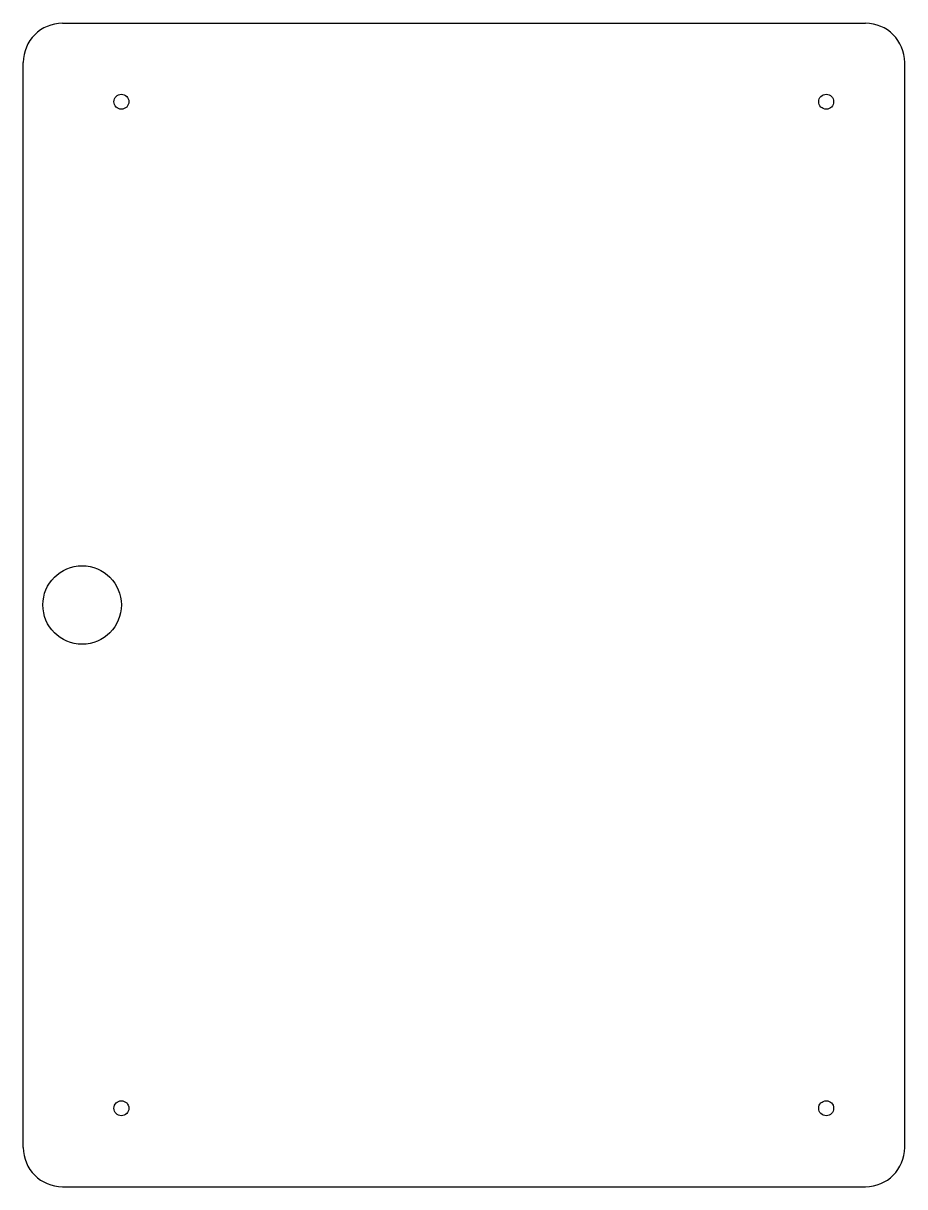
# Model space of a CAD drawing. Header units: millimetres. Extents: x -408 to -184, y -2 to 295.
import ezdxf

# ---------------------------------------------------------------- set-up
doc = ezdxf.new("R2010")
doc.units = ezdxf.units.MM

msp = doc.modelspace()

# ---------------------------------------------------------------- linework, layer by layer
at = {"color": 7, "linetype": 'Continuous'}
for p, q in [((-398.46, 294.57), (-193.86, 294.57)), ((-408.46, 7.97), (-408.46, 284.57)), ((-183.86, 7.97), (-183.86, 284.57)), ((-398.46, -2.03), (-193.86, -2.03))]:
    msp.add_line(p, q, dxfattribs=at)
for centre, radius in [((-383.45, 274.56), 1.9), ((-203.87, 274.56), 1.9), ((-393.46, 146.27), 10), ((-383.45, 17.98), 1.9), ((-203.87, 17.98), 1.9)]:
    msp.add_circle(centre, radius, dxfattribs=at)
for centre, start, end in [((-398.46, 284.57), 90, 180), ((-193.86, 284.57), 0, 90), ((-398.46, 7.97), 180, 270), ((-193.86, 7.97), 270, 0)]:
    msp.add_arc(centre, 10, start, end, dxfattribs=at)

doc.saveas('drawing.dxf')
